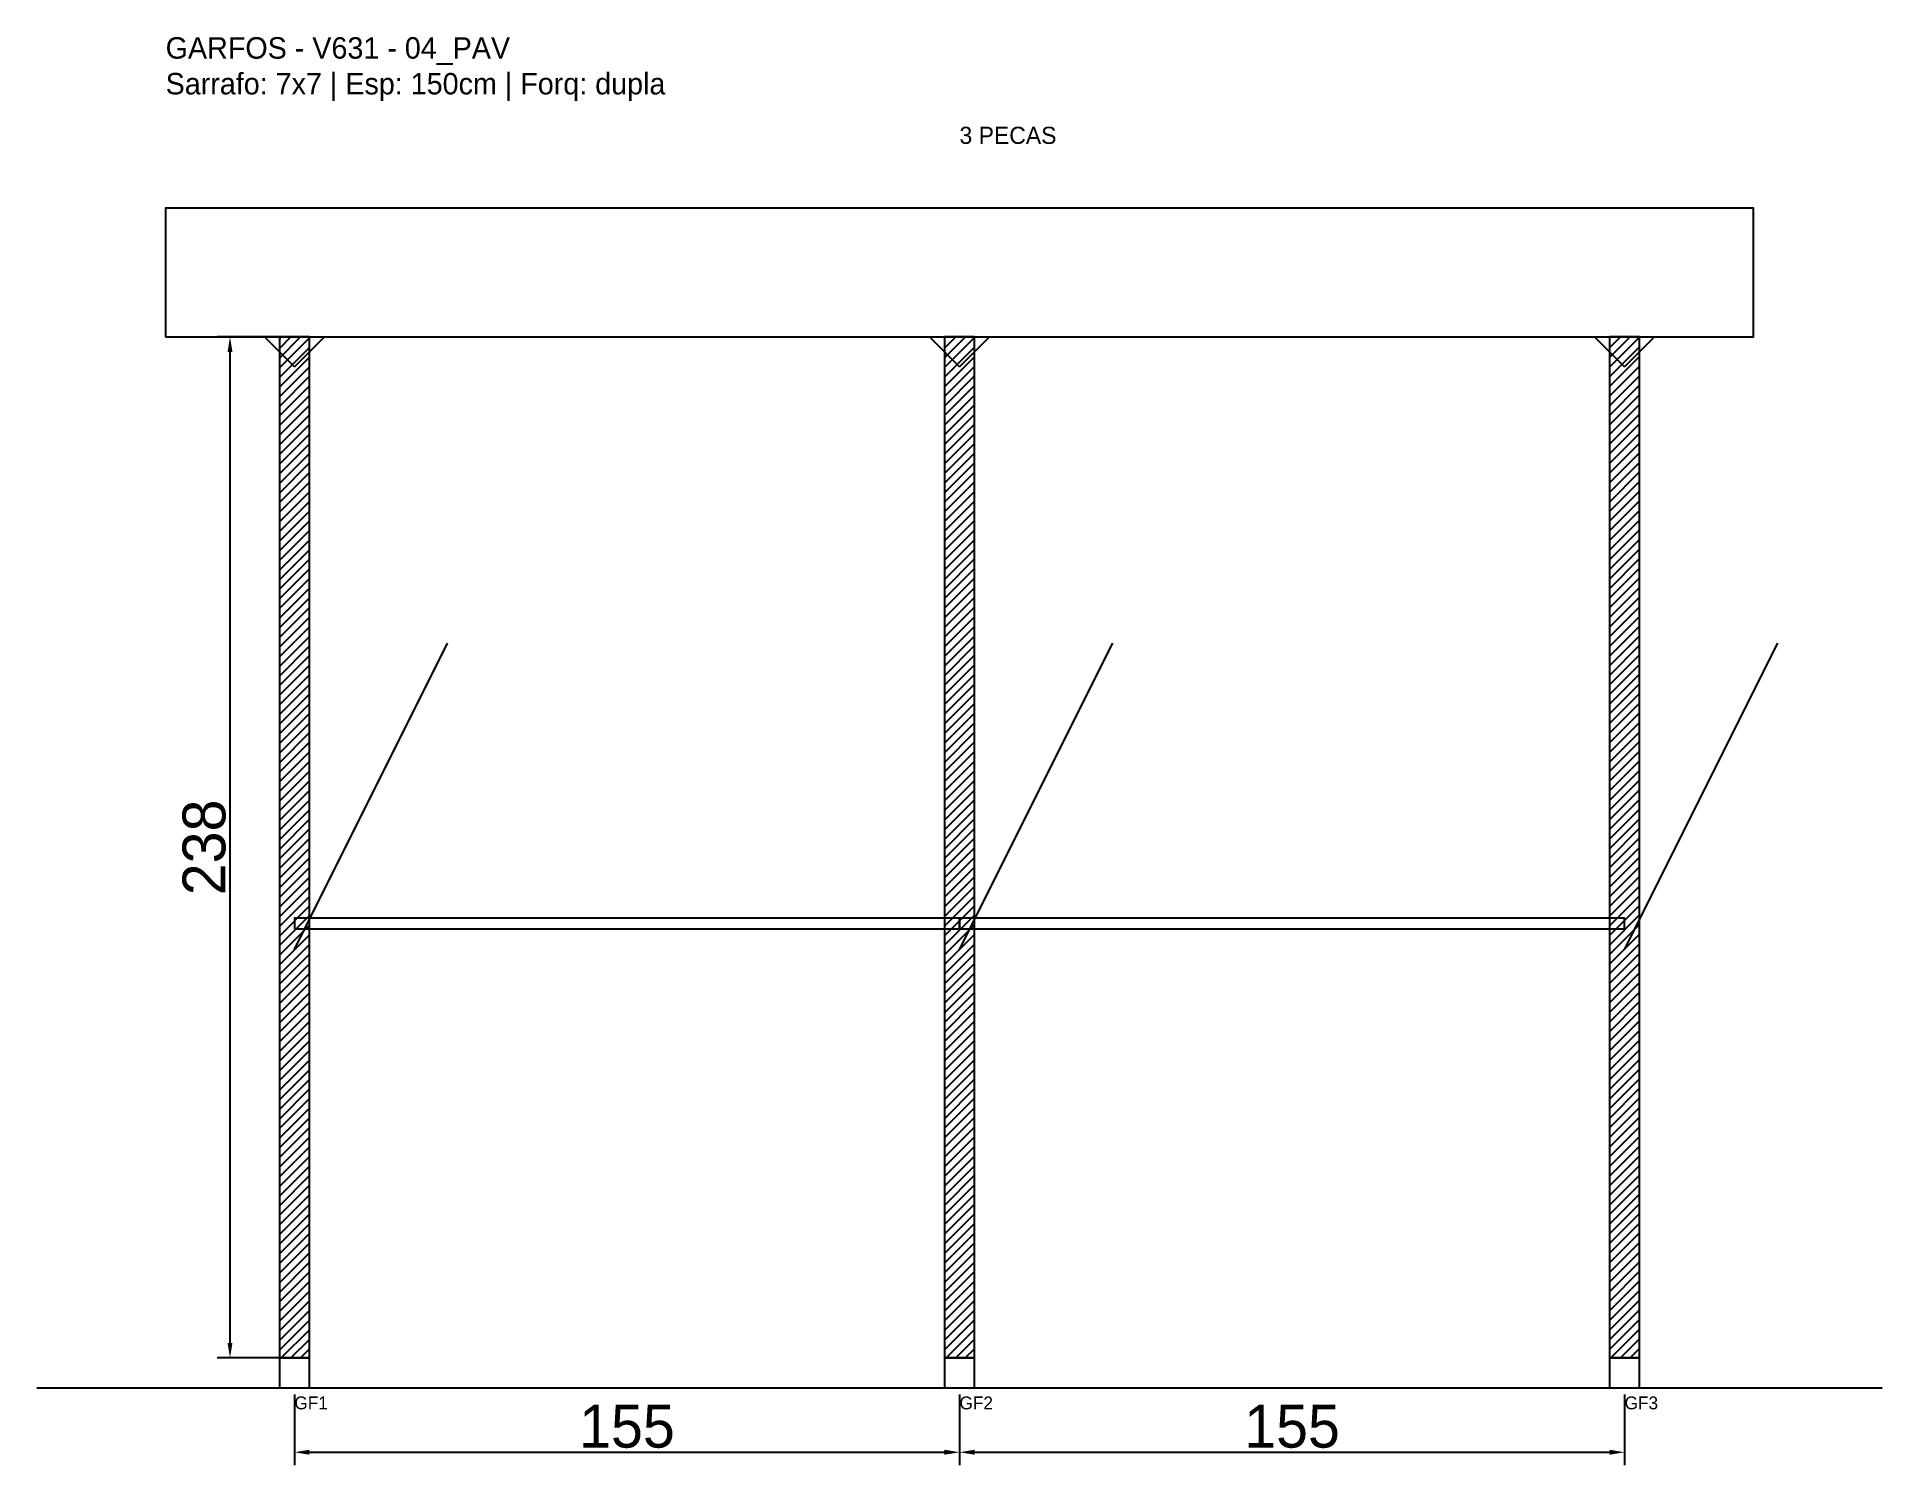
# Model space of a CAD drawing. Header units: metres. Extents: x -30 to 400, y -25 to 308.
import ezdxf

# ---------------------------------------------------------------- set-up
doc = ezdxf.new("R2010")
doc.units = ezdxf.units.M
for name, color, linetype in [('BARRA_ANCORAGEM', 1, 'Continuous'), ('COTA', 241, 'Continuous'), ('GARFOS OK', 3, 'Continuous'), ('NOME DA VIGA', 6, 'Continuous'), ('SARR_7x7', 40, 'Continuous'), ('TIRAS REESCORAMENTO', 252, 'Continuous'), ('VIGAS', 3, 'Continuous')]:
    doc.layers.add(name, color=color, linetype=linetype)
doc.dimstyles.new('EZ DXF', dxfattribs={"dimtxt": 10, "dimasz": 3.5, "dimexe": 3, "dimexo": 1.5, "dimgap": 1, "dimtad": 1, "dimdec": 1, "dimdsep": 46, "dimcen": 2.5, "dimazin": 3, "dimtfac": 1, "dimtmove": 0, "dimatfit": 3})

msp = doc.modelspace()

# ---------------------------------------------------------------- hatches: boundary and pattern name
at = {"layer": 'COTA'}
h = msp.add_hatch(dxfattribs=at)
h.set_pattern_fill('ANSI31', scale=0.5)
h.paths.add_polyline_path([(26.5, 0), (33.5, 0), (33.5, 238), (26.5, 238)])
h = msp.add_hatch(dxfattribs=at)
h.set_pattern_fill('ANSI31', scale=0.5)
h.paths.add_polyline_path([(181.484413, 0), (188.484413, 0), (188.484413, 238), (181.484413, 238)])
h = msp.add_hatch(dxfattribs=at)
h.set_pattern_fill('ANSI31', scale=0.5)
h.paths.add_polyline_path([(336.468826, 0), (343.468826, 0), (343.468826, 238), (336.468826, 238)])

# ---------------------------------------------------------------- linework, layer by layer
at = {"layer": 'BARRA_ANCORAGEM'}
for p, q in [((30, 95.2), (65.7, 166.6)), ((184.984413, 95.2), (220.684413, 166.6)), ((339.968826, 95.2), (375.668826, 166.6))]:
    msp.add_line(p, q, dxfattribs=at)
at = {"layer": 'GARFOS OK'}
for p, q in [((30, 231), (23, 238)), ((23, 238), (37, 238)), ((30, 231), (37, 238)), ((184.984413, 231), (177.984413, 238)), ((177.984413, 238), (191.984413, 238)), ((184.984413, 231), (191.984413, 238)), ((339.968826, 231), (332.968826, 238)), ((332.968826, 238), (346.968826, 238)), ((339.968826, 231), (346.968826, 238))]:
    msp.add_line(p, q, dxfattribs=at)
at = {"layer": 'GARFOS OK', "linetype": 'CONTINUOUS'}
msp.add_line((-30, -7), (399.968826, -7), dxfattribs=at)
at = {"layer": 'GARFOS OK'}
for points in [[(26.5, 0), (33.5, 0), (33.5, 238), (26.5, 238), (26.5, 0)], [(181.484413, 0), (188.484413, 0), (188.484413, 238), (181.484413, 238), (181.484413, 0)], [(336.468826, 0), (343.468826, 0), (343.468826, 238), (336.468826, 238), (336.468826, 0)]]:
    msp.add_lwpolyline(points, dxfattribs=at)
at = {"layer": 'SARR_7x7'}
for points in [[(26.5, -7), (33.5, -7), (33.5, 0), (26.5, 0), (26.5, -7)], [(181.484413, -7), (188.484413, -7), (188.484413, 0), (181.484413, 0), (181.484413, -7)], [(336.468826, -7), (343.468826, -7), (343.468826, 0), (336.468826, 0), (336.468826, -7)]]:
    msp.add_lwpolyline(points, dxfattribs=at)
at = {"layer": 'TIRAS REESCORAMENTO'}
for points in [[(30, 100), (184.984413, 100), (184.984413, 102.5), (30, 102.5), (30, 100)], [(184.984413, 100), (339.968826, 100), (339.968826, 102.5), (184.984413, 102.5), (184.984413, 100)]]:
    msp.add_lwpolyline(points, dxfattribs=at)
at = {"layer": 'VIGAS'}
msp.add_lwpolyline([(0, 238), (369.968826, 238), (369.968826, 268), (0, 268), (0, 238)], dxfattribs=at)

# ---------------------------------------------------------------- texts
at = {"layer": 'NOME DA VIGA'}
for s, height, p in [('3 PECAS', 4, (184.984413, 283)), ('GF1', 3, (30, -12)), ('GF2', 3, (184.984413, -12)), ('GF3', 3, (339.968826, -12))]:
    msp.add_text(s, height=height, dxfattribs=at).set_placement(p)
at = {"layer": 'NOME DA VIGA', "insert": (0, 293), "char_height": 5, "attachment_point": 7}
msp.add_mtext('GARFOS - V631 - 04_PAV\\PSarrafo: 7x7 | Esp: 150cm | Forq: dupla', dxfattribs=at)

# ---------------------------------------------------------------- dimensions: what is measured, and where the dimension line sits
at = {"layer": 'COTA'}
msp.add_linear_dim(base=(15, 0), p1=(30, 0), p2=(30, 238), angle=90, dimstyle='EZ DXF', dxfattribs=at).render()
for base, p1, p2 in [((30, -22), (30, -7), (184.984413, -7)), ((184.984413, -22), (184.984413, -7), (339.968826, -7))]:
    msp.add_linear_dim(base=base, p1=p1, p2=p2, dimstyle='EZ DXF', dxfattribs=at).render()

doc.saveas('drawing.dxf')
